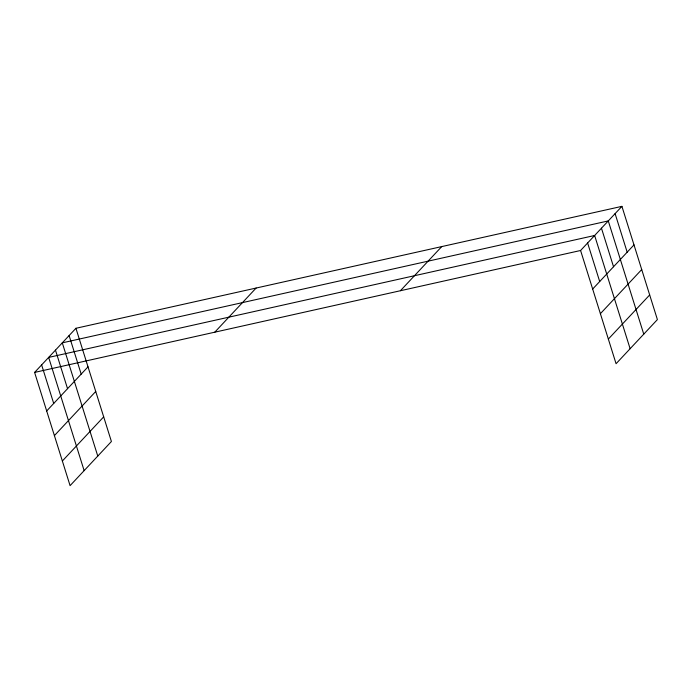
<?xml version="1.0" encoding="UTF-8"?>
<svg xmlns="http://www.w3.org/2000/svg" width="692" height="692" viewBox="0 0 692 692"><rect width="100%" height="100%" fill="white"/><g stroke="black" fill="none" stroke-linecap="round" stroke-linejoin="round"><path stroke-width="1.04" d="M75.93 328.285L111.412 441.505L70.082 485.646L34.6 372.417L75.93 328.285L621.918 206.354L657.4 319.583L616.07 363.715L580.588 250.495L621.918 206.354M46.684 410.962L88.014 366.829M54.4 435.614L95.73 391.473M62.358 461.002L103.688 416.861M214.78 332.186L256.109 288.045M400.409 290.727L441.738 246.594M592.663 289.04L633.993 244.899M600.388 313.684L641.718 269.543M608.346 339.071L649.676 294.939M34.6 372.417L580.588 250.495M615.101 213.638L627.177 252.182M643.759 334.149L608.277 220.921L62.289 342.851L97.771 456.071M601.46 228.204L613.536 266.749M630.118 348.707L594.636 235.488L48.656 357.409L84.139 470.638M587.612 242.987L599.696 281.532M69.114 335.568L81.189 374.113M55.472 350.126L67.548 388.679M41.624 364.918L53.708 403.462"/></g></svg>
